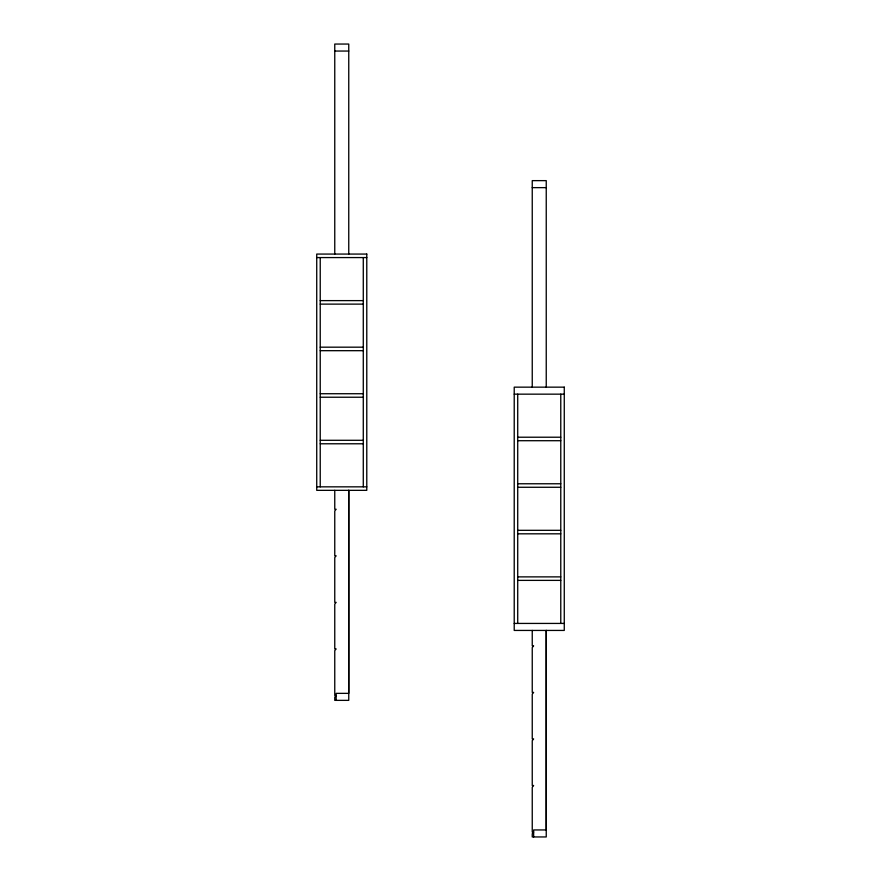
<?xml version="1.0" encoding="UTF-8"?>
<svg xmlns="http://www.w3.org/2000/svg" width="881" height="881" viewBox="0 0 881 881"><rect width="100%" height="100%" fill="white"/><g stroke="black" fill="none" stroke-linecap="round" stroke-linejoin="round"><path stroke-width="1.32" d="M334.758 51.054L348.755 51.054M532.245 187.642L546.242 187.642M316.731 257.571L366.782 257.571M320.232 300.619L363.28 300.619M320.232 304.121L363.28 304.121M320.232 347.18L363.28 347.18M320.232 350.682L363.28 350.682M320.232 393.73L363.28 393.73M514.218 394.159L564.269 394.159M320.232 397.232L363.28 397.232M517.72 437.218L560.768 437.218M320.232 440.291L363.28 440.291M517.72 440.709L560.768 440.709M320.232 443.782L363.28 443.782M517.72 483.768L560.768 483.768M316.731 486.841L366.782 486.841M517.72 487.27L560.768 487.27M517.72 530.318L560.768 530.318M517.72 533.82L560.768 533.82M517.72 576.879L560.768 576.879M517.72 580.381L560.768 580.381M514.218 623.429L564.269 623.429M560.768 394.159L560.768 623.429M546.242 387.155L546.242 180.638L532.245 180.638L532.245 387.155M533.644 836.95L533.644 829.946L546.242 829.946L546.242 630.433L546.242 836.95L532.245 836.95L532.245 833.8L533.644 832.049L532.245 832.049L532.245 787.251L533.644 785.5L532.245 785.5L532.245 740.69L533.644 738.939L532.245 738.939L532.245 694.14L533.644 692.389L532.245 692.389L532.245 647.579L533.644 645.828L532.245 645.828L532.245 630.433M517.72 394.159L517.72 623.429M363.28 257.571L363.28 486.841M348.755 254.069L348.755 44.05L334.758 44.05L334.758 254.069M336.157 700.362L336.157 693.358L348.755 693.358L348.755 490.343L348.755 700.362L334.758 700.362L334.758 697.212L336.157 695.461L334.758 695.461L334.758 650.652L336.157 648.901L334.758 648.901L334.758 604.102L336.157 602.351L334.758 602.351L334.758 557.541L336.157 555.801L334.758 555.801L334.758 510.991L336.157 509.24L334.758 509.24L334.758 490.343M320.232 257.571L320.232 486.841M366.782 254.069L316.731 254.069L316.731 490.343L366.782 490.343L366.782 254.069M564.269 387.155L514.218 387.155L514.218 630.433L564.269 630.433L564.269 387.155"/></g></svg>
